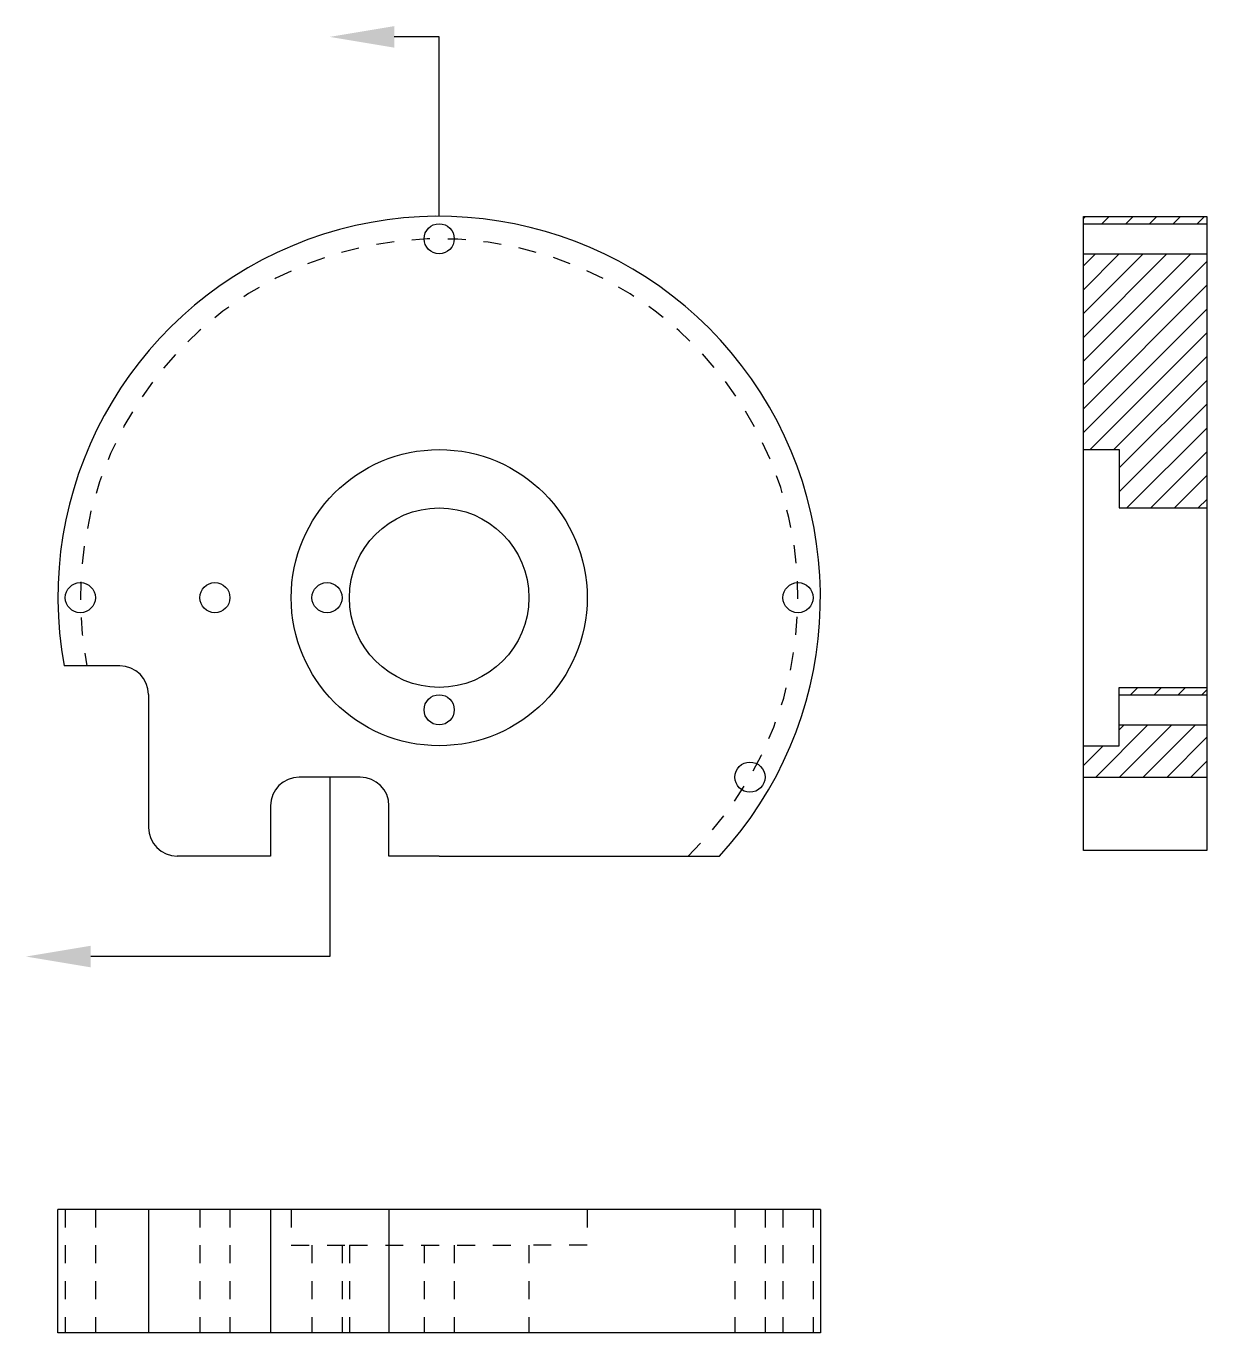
# Model space of a CAD drawing. Extents: x -62.52 to -55.94, y 35.54 to 42.82.
import ezdxf

# ---------------------------------------------------------------- set-up
doc = ezdxf.new("R2010")
doc.units = 0
doc.header["$LTSCALE"] = 0.125
doc.header["$MEASUREMENT"] = 0
doc.linetypes.add('HIDDEN', pattern=[0.375, 0.25, -0.125])
for name, color, linetype in [('LAYER1', 1, 'CONTINUOUS'), ('LAYER2', 2, 'HIDDEN'), ('LAYER5', 5, 'CONTINUOUS'), ('LAYER6', 6, 'CONTINUOUS')]:
    doc.layers.add(name, color=color, linetype=linetype)

msp = doc.modelspace()

# ---------------------------------------------------------------- hatches: boundary and pattern name
at = {"layer": 'LAYER6'}
h = msp.add_hatch(dxfattribs=at)
h.set_pattern_fill('ANSI31', color=256, scale=0.75)
h.paths.add_polyline_path([(-55.9421, 38.9235), (-56.4301, 38.9235), (-56.4301, 38.8075), (-56.6301, 38.8075), (-56.6301, 38.6325), (-55.9421, 38.6325)])
h.paths.add_polyline_path([(-55.9421, 39.1325), (-56.4301, 39.1325), (-56.4301, 39.0915), (-55.9421, 39.0915)])
h.paths.add_polyline_path([(-55.9421, 41.5485), (-56.6301, 41.5485), (-56.6301, 40.4575), (-56.4301, 40.4575), (-56.4301, 40.1325), (-55.9421, 40.1325)])
h.paths.add_polyline_path([(-55.9421, 41.7575), (-56.6301, 41.7575), (-56.6301, 41.7165), (-55.9421, 41.7165)])

# ---------------------------------------------------------------- linework, layer by layer
at = {"layer": 'LAYER1'}
for p, q in [((-56.6301, 38.2235), (-56.6301, 41.7575)), ((-56.6301, 41.7575), (-55.9421, 41.7575)), ((-55.9421, 41.7575), (-55.9421, 38.2235)), ((-56.6301, 41.7165), (-55.9421, 41.7165)), ((-56.6301, 41.5485), (-55.9421, 41.5485)), ((-56.6301, 40.4575), (-56.4301, 40.4575)), ((-56.4301, 40.4575), (-56.4301, 40.1325)), ((-56.4301, 40.1325), (-55.9421, 40.1325)), ((-62.0008, 39.2525), (-62.3115, 39.2525)), ((-56.4301, 39.1325), (-55.9421, 39.1325)), ((-56.4301, 38.8075), (-56.4301, 39.1325)), ((-61.8408, 39.0925), (-61.8408, 38.3525)), ((-56.4301, 39.0915), (-55.9421, 39.0915)), ((-56.4301, 38.9235), (-55.9421, 38.9235)), ((-56.6301, 38.8075), (-56.4301, 38.8075)), ((-60.6608, 38.6325), (-61.0008, 38.6325)), ((-56.6301, 38.6325), (-55.9421, 38.6325)), ((-61.1608, 38.4725), (-61.1608, 38.1925)), ((-60.5008, 38.1925), (-60.5008, 38.4725)), ((-61.1608, 38.1925), (-61.6808, 38.1925)), ((-60.2208, 38.1925), (-60.5008, 38.1925)), ((-60.2208, 38.1925), (-58.6581, 38.1925)), ((-55.9421, 38.2235), (-56.6301, 38.2235)), ((-58.0958, 36.2235), (-62.3458, 36.2235)), ((-62.3458, 35.5355), (-62.3458, 36.2235)), ((-61.8408, 36.2235), (-61.8408, 35.5355)), ((-61.1608, 36.2235), (-61.1608, 35.5355)), ((-60.5008, 36.2235), (-60.5008, 35.5355)), ((-58.0958, 36.2235), (-58.0958, 35.5355)), ((-58.0958, 35.5355), (-62.3458, 35.5355))]:
    msp.add_line(p, q, dxfattribs=at)
for centre, radius in [((-60.2208, 41.6325), 0.084), ((-60.2208, 39.6325), 0.825), ((-60.2208, 39.6325), 0.5), ((-62.2208, 39.6325), 0.084), ((-61.4708, 39.6325), 0.084), ((-60.8458, 39.6325), 0.084), ((-58.2208, 39.6325), 0.084), ((-60.2208, 39.0075), 0.084), ((-58.4887, 38.6325), 0.084)]:
    msp.add_circle(centre, radius, dxfattribs=at)
for centre, radius, start, end in [((-60.2208, 39.6325), 2.125, 317.33995, 190.30124), ((-62.0008, 39.0925), 0.16, 0, 90), ((-61.0008, 38.4725), 0.16, 90, 180), ((-60.6608, 38.4725), 0.16, 0, 90), ((-61.6808, 38.3525), 0.16, 180, 270)]:
    msp.add_arc(centre, radius, start, end, dxfattribs=at)
at = {"layer": 'LAYER2'}
for p, q in [((-62.3048, 36.2235), (-62.3048, 35.5355)), ((-62.1368, 36.2235), (-62.1368, 35.5355)), ((-61.5548, 36.2235), (-61.5548, 35.5355)), ((-61.3868, 36.2235), (-61.3868, 35.5355)), ((-61.0458, 36.2235), (-61.0458, 36.0235)), ((-59.3958, 36.2235), (-59.3958, 36.0235)), ((-58.5727, 36.2235), (-58.5727, 35.5355)), ((-58.4047, 36.2235), (-58.4047, 35.5355)), ((-58.3048, 36.2235), (-58.3048, 35.5355)), ((-58.1368, 36.2235), (-58.1368, 35.5355)), ((-61.0458, 36.0235), (-60.7208, 36.0235)), ((-60.9298, 36.0235), (-60.9298, 35.5355)), ((-60.7618, 36.0235), (-60.7618, 35.5355)), ((-60.7208, 36.0235), (-60.7208, 35.5355)), ((-60.7208, 36.0235), (-59.7208, 36.0235)), ((-60.3048, 36.0235), (-60.3048, 35.5355)), ((-60.1368, 36.0235), (-60.1368, 35.5355)), ((-59.7208, 36.0235), (-59.7208, 35.5355)), ((-59.3958, 36.0235), (-59.7208, 36.0235))]:
    msp.add_line(p, q, dxfattribs=at)
msp.add_arc((-60.2208, 39.6325), 2, 313.94552, 190.95278, dxfattribs=at)
at = {"layer": 'LAYER5'}
for p, q in [((-60.2208, 42.7575), (-60.4708, 42.7575)), ((-60.2208, 41.7575), (-60.2208, 42.7575)), ((-60.8308, 38.6325), (-60.8308, 37.6325)), ((-60.8308, 37.6325), (-62.1629, 37.6325))]:
    msp.add_line(p, q, dxfattribs=at)
for points in [[(-60.4708, 42.8175), (-60.4708, 42.6975), (-60.8308, 42.7575)], [(-62.1629, 37.6925), (-62.1629, 37.5725), (-62.5229, 37.6325)]]:
    msp.add_solid(points, dxfattribs=at)

doc.saveas('drawing.dxf')
